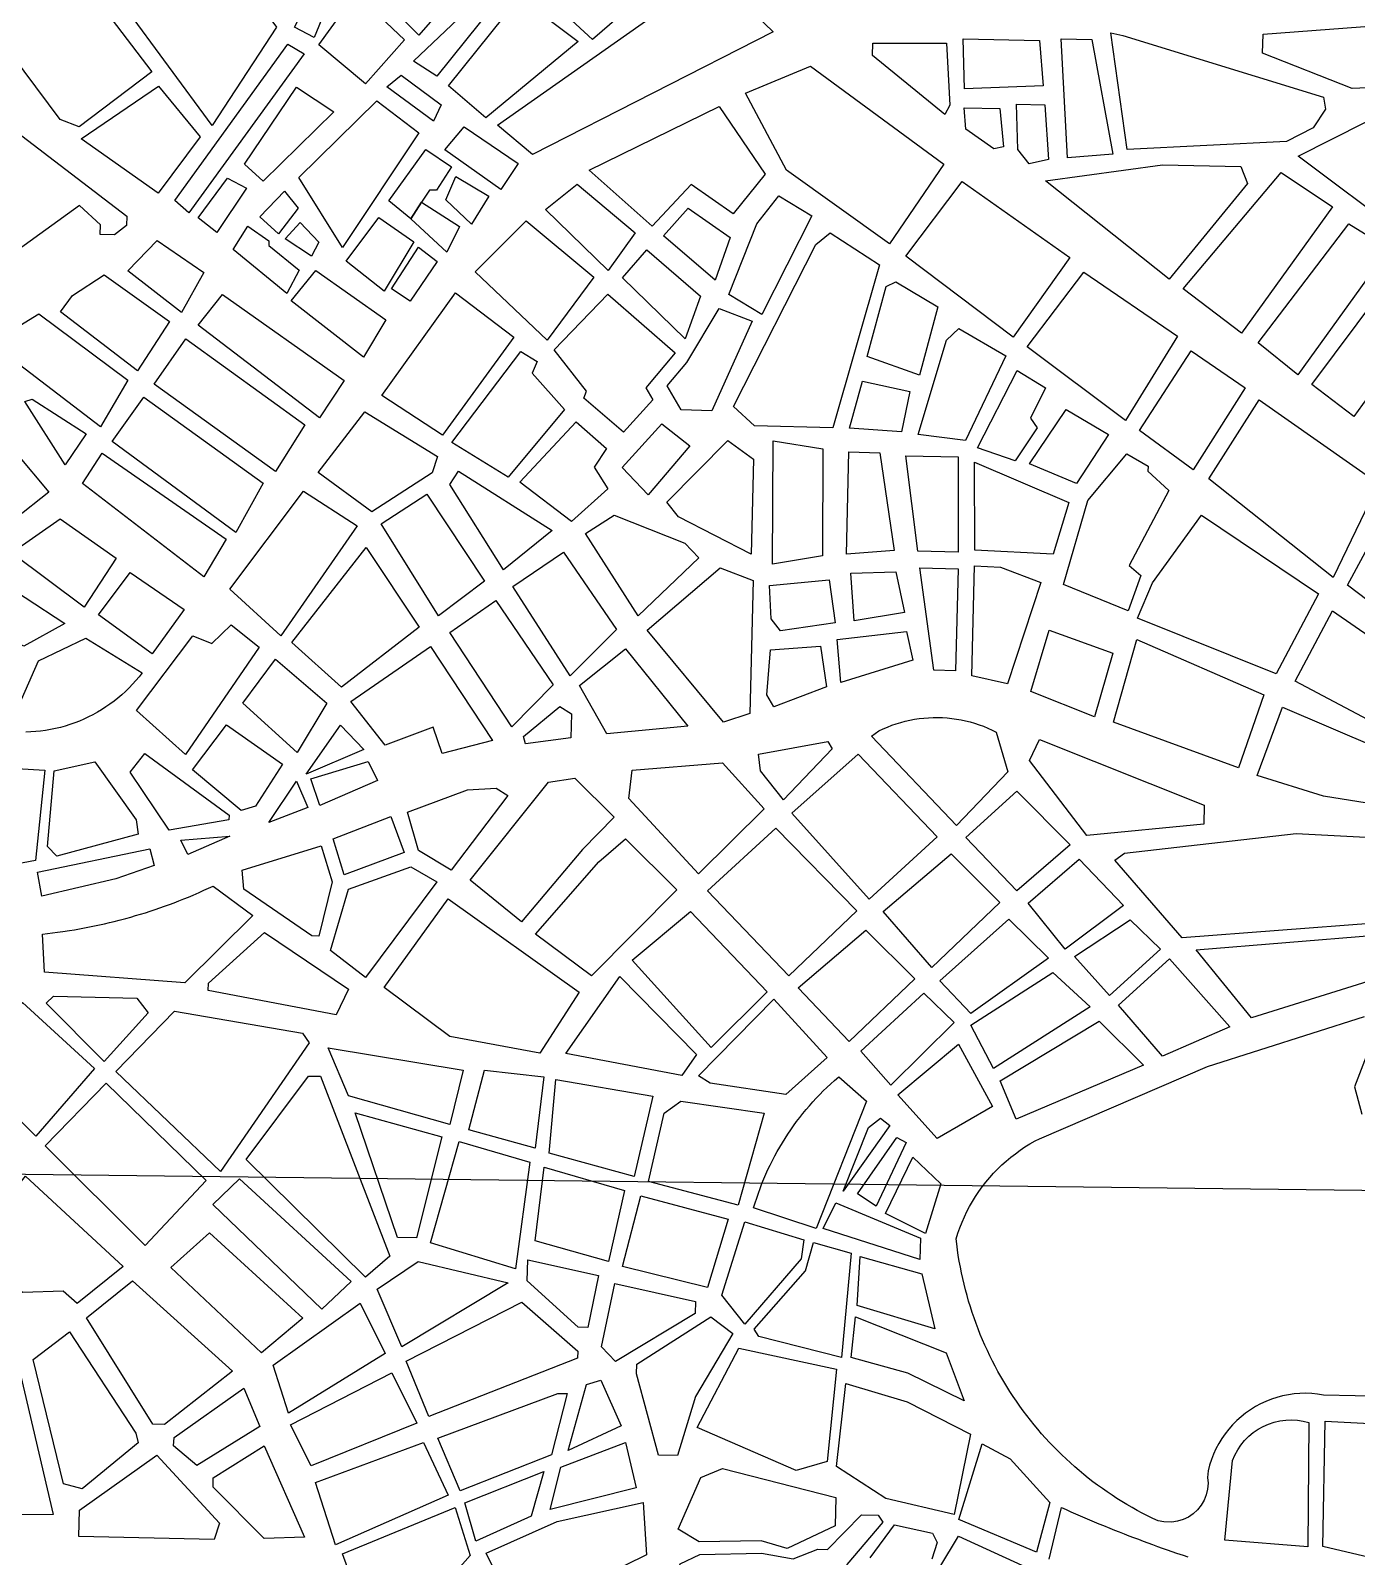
# Model space of a CAD drawing. Extents: x 407811 to 416949, y 4498993 to 4508589.
# Drawn here: x 410815 to 411523, y 4499830 to 4500646 of the extents above; entities that cross this region are included whole.
import ezdxf

# ---------------------------------------------------------------- set-up
doc = ezdxf.new("R2010")
doc.units = 0
doc.header["$LTSCALE"] = 40
doc.header["$MEASUREMENT"] = 0
doc.layers.add('Images', color=253, linetype='CONTINUOUS')
doc.layers.add('υπόλοιπο θεσσαλονίκης', color=7, linetype='CONTINUOUS')
picture_1 = doc.add_image_def('image1.tif', size_in_pixel=(10278, 10088))

msp = doc.modelspace()

# ---------------------------------------------------------------- linework, layer by layer
at = {"layer": 'υπόλοιπο θεσσαλονίκης'}
for points in [[(411072.54, 4500680.44), (411102.5, 4500711.49), (411143.36, 4500666.05), (411114.81, 4500641.32), (411072.54, 4500680.44)], [(410772.5, 4500676.18), (410815.2, 4500708.19), (410879.29, 4500624.07), (410840.46, 4500594.51), (410830.39, 4500598.57), (410772.5, 4500676.18)], [(411000.71, 4500706.3), (411039.09, 4500663.46), (411022.09, 4500643.53), (410988.58, 4500677.37), (411000.71, 4500706.3)], [(410955.53, 4500647.95), (410982.81, 4500701.65), (410990.43, 4500701.46), (410966.14, 4500642.33), (410955.53, 4500647.95)], [(410864.86, 4500658.73), (410912.7, 4500693.16), (410945.94, 4500647.89), (410911.65, 4500595.35), (410864.86, 4500658.73)], [(411063.43, 4500671.77), (411069.72, 4500669.07), (411031.74, 4500621.7), (411019.22, 4500629.63), (411063.43, 4500671.77)], [(411179.2, 4500676.63), (411211.5, 4500645.36), (411082.85, 4500579.82), (411064.16, 4500595.52), (411179.2, 4500676.63)], [(410677.48, 4500635.26), (410714.98, 4500662.31), (410866.01, 4500546.89), (410865.89, 4500541.81), (410859.42, 4500536.89), (410851.8, 4500537.07), (410851.92, 4500542.14), (410840.73, 4500552.57), (410792.88, 4500518.15), (410791.31, 4500505.48), (410793.82, 4500504.15), (410793.67, 4500497.8), (410785.9, 4500491.63), (410778.34, 4500494.35), (410726.65, 4500565.47), (410726.9, 4500575.63), (410737.3, 4500585.54), (410717.73, 4500617.78), (410698.38, 4500605.53), (410677.48, 4500635.26)], [(410968.59, 4500638.46), (410988.31, 4500665.94), (411014.41, 4500641.17), (410993.51, 4500617.53), (410968.59, 4500638.46)], [(411037.97, 4500616.47), (411075.95, 4500663.84), (411107.16, 4500640.23), (411057.9, 4500599.48), (411037.97, 4500616.47)], [(411391.95, 4500644.86), (411398.27, 4500643.44), (411505.51, 4500610.38), (411506.63, 4500604), (411500.04, 4500593.99), (411485.88, 4500586.71), (411400.63, 4500582.39), (411391.95, 4500644.86)], [(411473.27, 4500644.18), (411589.13, 4500652.85), (411595.94, 4500618.38), (411520.87, 4500615.09), (411473.03, 4500634.02), (411473.27, 4500644.18)], [(410891.63, 4500555.17), (410952.08, 4500638.86), (410960.85, 4500633.56), (410899.1, 4500548.64), (410891.63, 4500555.17)], [(411264.75, 4500639.34), (411304.13, 4500639.33), (411305.88, 4500606.25), (411303.22, 4500601.23), (411264.57, 4500632.65), (411264.75, 4500639.34)], [(411313.08, 4500641.66), (411353.73, 4500640.69), (411355.69, 4500616.5), (411313.72, 4500614.97), (411313.08, 4500641.66)], [(411365.38, 4500641.68), (411381.7, 4500641.29), (411392.95, 4500580.03), (411368.76, 4500578.07), (411365.38, 4500641.68)], [(411004.91, 4500615.99), (411012.69, 4500622.16), (411033.92, 4500606.4), (411029.89, 4500597.61), (411004.91, 4500615.99)], [(411196.74, 4500612.67), (411231.4, 4500627.09), (411302.59, 4500574.57), (411273.61, 4500532.07), (411218.63, 4500571.49), (411196.74, 4500612.67)], [(410841.58, 4500588.14), (410882.92, 4500616.36), (410905.14, 4500589.16), (410882.83, 4500559.2), (410841.58, 4500588.14)], [(410928.94, 4500574.61), (410956.62, 4500615.88), (410976.64, 4500602.69), (410938.89, 4500565.48), (410928.94, 4500574.61)], [(410958.01, 4500567.56), (410999.65, 4500608.49), (411022.12, 4500591.44), (410981.26, 4500530.16), (410958.01, 4500567.56)], [(411113.15, 4500571.48), (411182.59, 4500605.39), (411207.14, 4500569.23), (411190.12, 4500548.03), (411167.62, 4500563.82), (411146.75, 4500541.45), (411113.15, 4500571.48)], [(411313.47, 4500604.8), (411332.53, 4500604.35), (411334.58, 4500583.97), (411329.47, 4500582.82), (411314.47, 4500593.34), (411313.47, 4500604.8)], [(411341.48, 4500606.67), (411356.72, 4500606.31), (411358.56, 4500577.05), (411348.34, 4500574.75), (411342.17, 4500582.52), (411341.48, 4500606.67)], [(411492.05, 4500578.94), (411528.07, 4500597.13), (411595.81, 4500559.94), (411595.57, 4500549.77), (411548.24, 4500536.93), (411492.05, 4500578.94)], [(411035.88, 4500582.21), (411046.35, 4500594.68), (411075.11, 4500574.92), (411065.88, 4500561.17), (411035.88, 4500582.21)], [(411006, 4500554.98), (411025.72, 4500582.46), (411039.48, 4500573.24), (411031.56, 4500560.72), (411027.75, 4500560.81), (411023.48, 4500554.26), (411017.75, 4500545.46), (411006, 4500554.98)], [(411357.02, 4500565.65), (411419.5, 4500574.32), (411461.42, 4500573.32), (411465.02, 4500564.34), (411423.13, 4500513.24), (411357.02, 4500565.65)], [(410904.12, 4500545.98), (410919.87, 4500567.2), (410929.91, 4500561.88), (410914.1, 4500538.11), (410904.12, 4500545.98)], [(411036.52, 4500555.63), (411041.9, 4500568.09), (411059.44, 4500557.51), (411050.19, 4500542.49), (411036.52, 4500555.63)], [(411089.77, 4500550.44), (411106.62, 4500564), (411137.77, 4500537.85), (411123.31, 4500517.87), (411089.77, 4500550.44)], [(411282.35, 4500525.5), (411312.54, 4500565.44), (411370.03, 4500524.67), (411339.78, 4500482.2), (411282.35, 4500525.5)], [(411430.63, 4500507.98), (411482.95, 4500570.25), (411510.47, 4500551.82), (411461.84, 4500484.36), (411430.63, 4500507.98)], [(410937.17, 4500546.46), (410950.2, 4500560.12), (410957.61, 4500551.05), (410947.12, 4500537.33), (410937.17, 4500546.46)], [(411214.49, 4500557.62), (411232.03, 4500547.03), (411205.36, 4500494.31), (411187.82, 4500504.89), (411202.7, 4500542.66), (411214.49, 4500557.62)], [(411017.75, 4500545.46), (411023.48, 4500554.26), (411043.8, 4500541.37), (411037.12, 4500527.55), (411017.75, 4500545.46)], [(411152.77, 4500536.4), (411166.04, 4500551.16), (411188.54, 4500535.37), (411180.38, 4500512.7), (411152.77, 4500536.4)], [(410922.78, 4500529.01), (410930.7, 4500541.53), (410941.95, 4500533.64), (410941.89, 4500531.1), (410958.1, 4500518.01), (410951.45, 4500505.46), (410922.78, 4500529.01)], [(410950.64, 4500534.77), (410958.7, 4500543.41), (410968.62, 4500533), (410964.63, 4500525.47), (410950.64, 4500534.77)], [(410983.15, 4500522.83), (411000.71, 4500546.21), (411019.46, 4500533.06), (411003.58, 4500506.76), (410983.15, 4500522.83)], [(411052.12, 4500517.03), (411079.46, 4500544.33), (411115.6, 4500514.24), (411090.65, 4500480.53), (411052.12, 4500517.03)], [(411470.61, 4500479.07), (411519.15, 4500542.72), (411540.44, 4500529.5), (411491.81, 4500462.04), (411470.61, 4500479.07)], [(410866.59, 4500517.66), (410882.22, 4500533.8), (410907.23, 4500516.68), (410895.28, 4500495.37), (410866.59, 4500517.66)], [(411190.21, 4500445.12), (411234.21, 4500531.74), (411241.98, 4500537.91), (411268.26, 4500520.76), (411243.31, 4500433.68), (411201.4, 4500434.69), (411190.21, 4500445.12)], [(411007.42, 4500507.93), (411021.92, 4500530.18), (411031.92, 4500522.59), (411017.43, 4500501.35), (411007.42, 4500507.93)], [(411130.84, 4500513.88), (411143.91, 4500528.81), (411172.54, 4500503.99), (411164.38, 4500481.31), (411130.84, 4500513.88)], [(410830.48, 4500495.65), (410837.04, 4500504.39), (410853.82, 4500515.42), (410888.81, 4500490.44), (410871.67, 4500464.17), (410830.48, 4500495.65)], [(410953.89, 4500501.59), (410966.99, 4500517.8), (411004.49, 4500491.49), (410992.57, 4500471.45), (410953.89, 4500501.59)], [(411347.28, 4500476.94), (411377.47, 4500516.88), (411427.49, 4500482.65), (411399.72, 4500437.57), (411347.28, 4500476.94)], [(411499.31, 4500456.79), (411547.88, 4500521.69), (411570.41, 4500507.18), (411521.78, 4500439.74), (411499.31, 4500456.79)], [(411261.75, 4500471.73), (411271.8, 4500509.24), (411276.94, 4500511.65), (411299.5, 4500498.41), (411289.73, 4500461.8), (411261.75, 4500471.73)], [(410904.13, 4500488.61), (410917.12, 4500505.02), (410982.11, 4500458.99), (410968.92, 4500438.97), (410904.13, 4500488.61)], [(411002.25, 4500450.89), (411041.69, 4500505.84), (411072.9, 4500482.23), (411034.79, 4500429.78), (411002.25, 4500450.89)], [(411094.34, 4500475.37), (411123.01, 4500505.17), (411159.12, 4500473.82), (411143.42, 4500455.14), (411147.08, 4500448.69), (411131.42, 4500431.28), (411110.25, 4500449.58), (411111.61, 4500453.35), (411094.34, 4500475.37)], [(410796.97, 4500476.12), (410797.09, 4500481.2), (410819.01, 4500494.65), (410866.46, 4500459.21), (410851.89, 4500434.15), (410796.97, 4500476.12)], [(411154.88, 4500456.13), (411165.35, 4500468.58), (411182.56, 4500497.39), (411200.19, 4500490.62), (411178.71, 4500442.85), (411162.2, 4500443.25), (411154.88, 4500456.13)], [(411288.98, 4500430.06), (411304.16, 4500480.51), (411310.66, 4500486.71), (411335.73, 4500472.13), (411314.32, 4500426.91), (411288.98, 4500430.06)], [(410880.66, 4500457), (410897.49, 4500481.34), (410961.21, 4500435.35), (410945.37, 4500410.31), (410880.66, 4500457)], [(411039.78, 4500425.85), (411076.53, 4500474.52), (411085.3, 4500469.23), (411082.6, 4500462.94), (411099.93, 4500443.47), (411069.84, 4500407.34), (411039.78, 4500425.85)], [(411407.22, 4500432.31), (411434.93, 4500474.84), (411463.69, 4500455.1), (411435.95, 4500411.29), (411407.22, 4500432.31)], [(411252.2, 4500433.47), (411259.16, 4500458.72), (411284.44, 4500453.03), (411280.12, 4500431.53), (411252.2, 4500433.47)], [(411320.58, 4500422.95), (411341.9, 4500464.37), (411356.93, 4500455.11), (411348.92, 4500438.78), (411352.61, 4500433.62), (411340.75, 4500416.11), (411320.58, 4500422.95)], [(410832.98, 4500413.97), (410811.54, 4500447.82), (410815.39, 4500449), (410844.18, 4500430.52), (410832.98, 4500413.97)], [(410858.18, 4500426.36), (410875.14, 4500450.11), (410938.86, 4500404.12), (410924.26, 4500377.79), (410858.18, 4500426.36)], [(410968.23, 4500409.77), (410993.15, 4500442.21), (411031.98, 4500418.41), (411029.23, 4500409.58), (410996.96, 4500388.75), (410968.23, 4500409.77)], [(411348.39, 4500414.36), (411368.09, 4500443.4), (411390.65, 4500430.16), (411373.5, 4500403.89), (411348.39, 4500414.36)], [(411444.23, 4500406.35), (411471.16, 4500448.57), (411534.91, 4500403.84), (411510.83, 4500353.6), (411444.23, 4500406.35)], [(411076.13, 4500404.65), (411106.13, 4500436.97), (411122.31, 4500422.6), (411115.72, 4500412.6), (411123.07, 4500400.99), (411103.59, 4500383.66), (411076.13, 4500404.65)], [(411130.76, 4500412.42), (411151.86, 4500435.87), (411166.83, 4500424.08), (411144.6, 4500397.93), (411130.76, 4500412.42)], [(411187.14, 4500426.92), (411200.97, 4500416.91), (411199.76, 4500366.12), (411160.84, 4500386.11), (411154.67, 4500393.88), (411187.14, 4500426.92)], [(411211.07, 4500360.76), (411211.38, 4500426.82), (411237.96, 4500422.38), (411237.87, 4500365.2), (411211.07, 4500360.76)], [(410772.17, 4500395.4), (410807.07, 4500419.98), (410824.37, 4500399.23), (410788.11, 4500370.87), (410772.17, 4500395.4)], [(410842.27, 4500403.89), (410852.83, 4500420.15), (410919.09, 4500374.1), (410907.17, 4500354.06), (410842.27, 4500403.89)], [(411250.6, 4500366.17), (411251.9, 4500420.78), (411268.41, 4500420.38), (411276.06, 4500368.1), (411250.6, 4500366.17)], [(411282.35, 4500418.78), (411310.3, 4500418.11), (411310.36, 4500367.28), (411288.77, 4500367.8), (411282.35, 4500418.78)], [(411366.65, 4500349.88), (411379.64, 4500394.85), (411400.57, 4500419.76), (411411.85, 4500413.14), (411411.79, 4500410.6), (411422.98, 4500400.17), (411401.69, 4500360.02), (411407.92, 4500354.79), (411401.11, 4500335.89), (411366.65, 4500349.88)], [(411038.56, 4500403.44), (411043.23, 4500410.51), (411093.31, 4500378.82), (411067.39, 4500357.85), (411038.56, 4500403.44)], [(411319.28, 4500368.35), (411319.13, 4500415.36), (411369.45, 4500393.82), (411361.17, 4500366.07), (411319.28, 4500368.35)], [(410920.99, 4500347.38), (410960.37, 4500399.79), (410989.16, 4500381.32), (410948.36, 4500322.58), (410920.99, 4500347.38)], [(411001.89, 4500382.29), (411026.41, 4500398.21), (411057.08, 4500351.74), (411032.49, 4500333.27), (411001.89, 4500382.29)], [(411518.36, 4500349.61), (411543.62, 4500396.01), (411592.34, 4500360.54), (411563.3, 4500315.5), (411518.36, 4500349.61)], [(410804.4, 4500366.86), (410830.38, 4500385.11), (410860.38, 4500364.06), (410843.24, 4500337.79), (410804.4, 4500366.86)], [(411111.06, 4500377.13), (411126.55, 4500386.93), (411164.32, 4500372.05), (411171.76, 4500364.24), (411139.25, 4500333.26), (411111.06, 4500377.13)], [(411406.1, 4500331.96), (411414.18, 4500350.82), (411440.46, 4500387.05), (411503, 4500344.89), (411480.38, 4500302.24), (411406.1, 4500331.96)], [(410954.21, 4500318.94), (410993.96, 4500369.76), (411022.18, 4500327.16), (410980.75, 4500295.12), (410954.21, 4500318.94)], [(411072.26, 4500348.84), (411099.39, 4500367.24), (411127.63, 4500325.91), (411102.9, 4500301.1), (411072.26, 4500348.84)], [(411319.08, 4500359.86), (411333.04, 4500359.12), (411354.45, 4500350.99), (411336.64, 4500296.78), (411317.68, 4500301.04), (411319.08, 4500359.86)], [(410790.31, 4500356.85), (410832.87, 4500329.15), (410810.97, 4500316.97), (410770.78, 4500336.99), (410770.93, 4500343.33), (410790.31, 4500356.85)], [(410850.77, 4500333.8), (410867.82, 4500356.27), (410896.58, 4500336.52), (410879.5, 4500312.79), (410850.77, 4500333.8)], [(411144.15, 4500325.52), (411183.07, 4500358.89), (411200.7, 4500352.11), (411199.01, 4500281.01), (411184.91, 4500276.27), (411144.15, 4500325.52)], [(411209.53, 4500349.37), (411241.38, 4500352.42), (411244.64, 4500329.47), (411215.31, 4500325.09), (411210.38, 4500331.55), (411209.53, 4500349.37)], [(411252.9, 4500355.95), (411277.06, 4500356.64), (411281.63, 4500334.94), (411254.83, 4500330.49), (411252.9, 4500355.95)], [(411289.82, 4500358.88), (411310.26, 4500358.38), (411308.85, 4500303.79), (411297.41, 4500304.07), (411289.82, 4500358.88)], [(411038.63, 4500324.23), (411063.19, 4500341.43), (411093.88, 4500296.22), (411071.75, 4500273.89), (411038.63, 4500324.23)], [(411490.45, 4500298.18), (411510.41, 4500335.82), (411554.17, 4500305.56), (411538.14, 4500272.9), (411490.45, 4500298.18)], [(410871.15, 4500282.5), (410901.33, 4500322.43), (410911.4, 4500318.37), (410921.81, 4500328.29), (410936.78, 4500316.5), (410897.28, 4500259), (410871.15, 4500282.5)], [(411245.7, 4500320.55), (411282.66, 4500324.75), (411286.1, 4500309.42), (411247.7, 4500297.63), (411245.7, 4500320.55)], [(411349.25, 4500292.66), (411358.93, 4500325.47), (411392.95, 4500313.22), (411383.24, 4500279.14), (411349.25, 4500292.66)], [(411393.34, 4500276.36), (411405.83, 4500320.54), (411473.76, 4500290.96), (411460.12, 4500251.89), (411393.34, 4500276.36)], [(410985.65, 4500287.38), (411028.29, 4500316.85), (411061.4, 4500266.51), (411034.55, 4500259.53), (411029.8, 4500273.62), (411004.16, 4500264.07), (410985.65, 4500287.38)], [(411107.86, 4500295.89), (411132.47, 4500315.63), (411165.8, 4500274.18), (411122.49, 4500270.13), (411107.86, 4500295.89)], [(411209.98, 4500315.05), (411236.72, 4500316.95), (411240.02, 4500295.27), (411211.8, 4500284.52), (411208.14, 4500290.95), (411209.98, 4500315.05)], [(410927.96, 4500286.57), (410945.52, 4500309.94), (410972.92, 4500286.42), (410957.04, 4500260.11), (410927.96, 4500286.57)], [(411077.98, 4500268.66), (411097.42, 4500284.7), (411103.68, 4500280.75), (411103.38, 4500268.05), (411079.16, 4500264.81), (411077.98, 4500268.66)], [(411309.42, 4500221.19), (411263.97, 4500268.86), (411267.95, 4500271.68), (411270.21, 4500272.75), (411272.51, 4500273.75), (411274.85, 4500274.65), (411277.22, 4500275.47), (411279.61, 4500276.2), (411282.03, 4500276.84), (411284.47, 4500277.4), (411286.93, 4500277.87), (411289.41, 4500278.25), (411291.9, 4500278.54), (411294.39, 4500278.74), (411296.9, 4500278.85), (411299.4, 4500278.87), (411301.91, 4500278.79), (411304.4, 4500278.63), (411306.9, 4500278.38), (411309.38, 4500278.03), (411311.85, 4500277.6), (411314.29, 4500277.08), (411316.72, 4500276.47), (411319.13, 4500275.78), (411321.51, 4500274.99), (411323.86, 4500274.12), (411326.17, 4500273.17), (411328.45, 4500272.13), (411330.69, 4500271.01), (411336.79, 4500249.77), (411309.42, 4500221.19)], [(411470.19, 4500247.85), (411483.77, 4500284.37), (411534.09, 4500262.83), (411533.36, 4500232.36), (411505.51, 4500236.83), (411470.19, 4500247.85)], [(410901.09, 4500250.79), (410919.27, 4500274.99), (410949.27, 4500253.94), (410934.75, 4500231.42), (410927.07, 4500229.06), (410901.09, 4500250.79)], [(410980.26, 4500274.8), (410992.66, 4500261.8), (410961.85, 4500248.57), (410980.26, 4500274.8)], [(411203.57, 4500259.3), (411240.59, 4500266.03), (411243.04, 4500262.17), (411216.97, 4500234.84), (411204.63, 4500250.38), (411203.57, 4500259.3)], [(411353.73, 4500267.14), (411441.85, 4500232), (411441.61, 4500221.85), (411379.19, 4500215.71), (411348.37, 4500255.84), (411353.73, 4500267.14)], [(410827.16, 4500250.39), (410848.89, 4500255.07), (410871.03, 4500224.05), (410872.12, 4500216.4), (410828.63, 4500204.73), (410823.67, 4500209.94), (410827.16, 4500250.39)], [(410867.82, 4500249.54), (410875.69, 4500259.52), (410920.66, 4500226.68), (410920.6, 4500224.14), (410888.69, 4500218.54), (410867.82, 4500249.54)], [(410964.33, 4500245.96), (410995.05, 4500255.39), (410999.89, 4500245.11), (410969.08, 4500231.88), (410964.33, 4500245.96)], [(411136.01, 4500250.75), (411184.4, 4500254.68), (411206.69, 4500230), (411171.55, 4500195.27), (411134.38, 4500235.54), (411136.01, 4500250.75)], [(411221.34, 4500227.7), (411256.95, 4500259.29), (411299.11, 4500215.09), (411262.73, 4500181.65), (411221.34, 4500227.7)], [(410789.1, 4500252.69), (410822.1, 4500250.63), (410817.14, 4500202.47), (410787.77, 4500196.82), (410782.78, 4500200.75), (410789.1, 4500252.69)], [(411049.46, 4500191.84), (411091.37, 4500244.19), (411105.41, 4500246.4), (411126.52, 4500225.56), (411109.58, 4500208.19), (411076.89, 4500169.58), (411049.46, 4500191.84)], [(410956.68, 4500244.88), (410962.69, 4500230.75), (410941.97, 4500222.63), (410956.68, 4500244.88)], [(411016.01, 4500228.2), (411048.07, 4500240.14), (411063.34, 4500241.05), (411069.6, 4500237.09), (411039.42, 4500197.16), (411021.88, 4500207.74), (411016.01, 4500228.2)], [(411314.35, 4500214.73), (411341.63, 4500239.48), (411370.18, 4500210.85), (411341.63, 4500186.12), (411314.35, 4500214.73)], [(410976.27, 4500213.91), (411007.06, 4500225.88), (411014.23, 4500206.65), (410982.17, 4500194.71), (410976.27, 4500213.91)], [(410921.08, 4500215.47), (410898.55, 4500205.61), (410894.92, 4500213.31), (410921.08, 4500215.47)], [(411084.36, 4500163.05), (411118.32, 4500201.63), (411132.59, 4500213.99), (411159.9, 4500186.65), (411114.33, 4500140.73), (411084.36, 4500163.05)], [(411176.41, 4500186.26), (411212.8, 4500219.69), (411256.22, 4500175.46), (411219.81, 4500140.76), (411176.41, 4500186.26)], [(411533.12, 4500168.83), (411430, 4500161.14), (411394.13, 4500202.65), (411399.3, 4500206.34), (411491.06, 4500216.85), (411531.67, 4500214.61), (411533.12, 4500168.83)], [(410818.26, 4500196.09), (410878.29, 4500208.63), (410880.62, 4500199.68), (410860.11, 4500192.55), (410820.5, 4500183.33), (410818.26, 4500196.09)], [(410927.58, 4500197.29), (410969.83, 4500210.25), (410975.73, 4500191.06), (410968.68, 4500162.01), (410964.87, 4500162.09), (410928.61, 4500187.1), (410927.58, 4500197.29)], [(411270.2, 4500175.13), (411306.52, 4500206.02), (411332.59, 4500179.98), (411296.17, 4500145.28), (411270.2, 4500175.13)], [(410974.85, 4500154.23), (410984.53, 4500187.03), (411017.86, 4500198.94), (411031.65, 4500190.99), (410993.57, 4500139.81), (410974.85, 4500154.23)], [(411347.83, 4500179.62), (411375.08, 4500203.11), (411398.64, 4500178.4), (411367.58, 4500155.01), (411347.83, 4500179.62)], [(410820.91, 4500163.1), (410823.62, 4500163.4), (410826.32, 4500163.72), (410829.02, 4500164.07), (410831.72, 4500164.44), (410835.3, 4500164.97), (410837.99, 4500165.41), (410840.67, 4500165.87), (410843.35, 4500166.36), (410846.02, 4500166.87), (410848.69, 4500167.41), (410851.35, 4500167.96), (410854.01, 4500168.56), (410856.66, 4500169.17), (410859.3, 4500169.82), (410861.94, 4500170.49), (410865.45, 4500171.42), (410868.07, 4500172.15), (410870.69, 4500172.91), (410873.29, 4500173.68), (410875.89, 4500174.48), (410878.48, 4500175.31), (410881.07, 4500176.17), (410883.64, 4500177.05), (410886.21, 4500177.96), (410888.76, 4500178.89), (410891.31, 4500179.85), (410893.85, 4500180.83), (410896.38, 4500181.83), (410898.9, 4500182.86), (410901.41, 4500183.92), (410904.73, 4500185.36), (410907.22, 4500186.47), (410909.69, 4500187.61), (410912.13, 4500188.76), (410933.36, 4500173.01), (410896.92, 4500137.04), (410822.07, 4500142.64), (410820.91, 4500163.1)], [(411003.61, 4500134.48), (411037.78, 4500181.95), (411107.77, 4500132), (411086.66, 4500099.46), (411038.57, 4500108.24), (411003.61, 4500134.48)], [(411136.13, 4500149.11), (411167.25, 4500175.05), (411208.17, 4500132.14), (411178.23, 4500102.35), (411136.13, 4500149.11)], [(410939.5, 4500163.97), (410984.53, 4500133.68), (410977.84, 4500119.86), (410909.53, 4500132.92), (410909.62, 4500136.74), (410939.5, 4500163.97)], [(411224.74, 4500134.28), (411261.06, 4500165.18), (411287.13, 4500139.14), (411252.02, 4500105.68), (411224.74, 4500134.28)], [(411300.58, 4500138.1), (411337.45, 4500170.98), (411358.56, 4500150.14), (411317.19, 4500120.63), (411300.58, 4500138.1)], [(411372.57, 4500151.08), (411402.26, 4500170.69), (411418.41, 4500155.06), (411391.13, 4500130.3), (411372.57, 4500151.08)], [(411533.47, 4500162.47), (411534.97, 4500139.57), (411467.1, 4500118.32), (411437.47, 4500154.6), (411533.47, 4500162.47)], [(411396.09, 4500125.11), (411423.37, 4500149.86), (411455.55, 4500113.52), (411419.59, 4500097.86), (411396.09, 4500125.11)], [(411100.63, 4500099.13), (411129.57, 4500140.37), (411170.52, 4500098.74), (411162.62, 4500087.48), (411100.63, 4500099.13)], [(411317.04, 4500114.29), (411360.92, 4500142.46), (411380.82, 4500124.2), (411329.2, 4500091.13), (411317.04, 4500114.29)], [(411258.25, 4500100.44), (411292.03, 4500131.4), (411308.18, 4500115.77), (411274.34, 4500082.28), (411258.25, 4500100.44)], [(410774.89, 4500097.37), (410810.24, 4500126.41), (410848.8, 4500091.17), (410817.44, 4500055.08), (410774.89, 4500097.37)], [(410822.94, 4500126.1), (410826.85, 4500129.82), (410871.3, 4500128.76), (410877.47, 4500120.99), (410853.97, 4500094.86), (410822.94, 4500126.1)], [(411211.89, 4500128.23), (411240.38, 4500097.06), (411218.3, 4500077.26), (411177.78, 4500083.31), (411171.52, 4500087.28), (411211.89, 4500128.23)], [(410860.2, 4500089.63), (410891.47, 4500121.92), (410959.82, 4500110.12), (410963.51, 4500104.95), (410916.12, 4500036.2), (410860.2, 4500089.63)], [(411332.86, 4500084.69), (411385.72, 4500116.46), (411409.31, 4500093.02), (411341.26, 4500064.15), (411332.86, 4500084.69)], [(410973.61, 4500102.17), (411045.77, 4500090.27), (411038.72, 4500061.22), (410984.44, 4500076.5), (410973.61, 4500102.17)], [(411278.03, 4500077.11), (411310.45, 4500104.28), (411328.71, 4500070.81), (411299.08, 4500053.73), (411278.03, 4500077.11)], [(411057.23, 4500090.37), (411088.89, 4500086.71), (411084.18, 4500048.7), (411048.82, 4500058.45), (411057.23, 4500090.37)], [(410822.4, 4500049.88), (410854.97, 4500083.4), (410908.38, 4500031.3), (410875.78, 4499996.52), (410822.4, 4500049.88)], [(410929.76, 4500042.57), (410963.09, 4500087.17), (410969.44, 4500087.02), (411006.55, 4499990.85), (410993.57, 4499979.71), (410929.76, 4500042.57)], [(411095.21, 4500085.28), (411147.11, 4500076.43), (411137.19, 4500033.46), (411091.74, 4500045.98), (411095.21, 4500085.28)], [(411201.02, 4500016.78), (411201.81, 4500019.38), (411202.65, 4500021.97), (411203.53, 4500024.54), (411204.47, 4500027.1), (411205.45, 4500029.64), (411206.48, 4500032.16), (411207.56, 4500034.65), (411208.68, 4500037.14), (411209.85, 4500039.6), (411211.06, 4500042.03), (411212.32, 4500044.44), (411213.63, 4500046.83), (411214.98, 4500049.19), (411216.37, 4500051.53), (411217.81, 4500053.84), (411219.29, 4500056.12), (411220.82, 4500058.37), (411222.38, 4500060.6), (411223.99, 4500062.79), (411225.63, 4500064.96), (411227.32, 4500067.09), (411229.05, 4500069.2), (411230.81, 4500071.27), (411232.62, 4500073.31), (411234.46, 4500075.31), (411236.34, 4500077.28), (411238.26, 4500079.21), (411240.21, 4500081.11), (411242.2, 4500082.97), (411244.22, 4500084.78), (411246.49, 4500086.75), (411261.42, 4500073.69), (411234.39, 4500005.72), (411201.02, 4500016.78)], [(411162.14, 4500073.76), (411206.63, 4500067.38), (411192.75, 4500018.15), (411144.75, 4500030.73), (411153.25, 4500067.39), (411162.14, 4500073.76)], [(411034.33, 4500054.75), (411020.76, 4500000.67), (411010.6, 4500000.91), (410988.04, 4500067.52), (411034.33, 4500054.75)], [(411268.83, 4500064.62), (411273.82, 4500060.69), (411248.84, 4500025.71), (411262.36, 4500059.69), (411268.83, 4500064.62)], [(411043.59, 4500052.22), (411081.45, 4500041.15), (411073.74, 4499984.16), (411028.32, 4499997.95), (411043.59, 4500052.22)], [(411256.44, 4500024.25), (411277.48, 4500054.25), (411282.5, 4500051.59), (411266.45, 4500017.66), (411256.44, 4500024.25)], [(411271.44, 4500013.74), (411286.13, 4500043.88), (411301.04, 4500029.55), (411292.79, 4500003.06), (411271.44, 4500013.74)], [(410783.02, 4499997.46), (410811.85, 4500033.62), (410864.07, 4499985.36), (410839.46, 4499965.62), (410831.99, 4499972.15), (410810.36, 4499971.39), (410783.02, 4499997.46)], [(411089.01, 4500038.43), (411131.93, 4500025.97), (411123.4, 4499988.05), (411084.27, 4499999.15), (411089.01, 4500038.43)], [(410911.89, 4500018.52), (410926.19, 4500032.15), (410985.89, 4499977.36), (410970.28, 4499962.49), (410911.89, 4500018.52)], [(411140.76, 4500023.21), (411187.48, 4500010.66), (411176.44, 4499974.07), (411130.96, 4499985.33), (411140.76, 4500023.21)], [(411244.88, 4500019.45), (411290.19, 4500000.58), (411289.91, 4499989.15), (411238.2, 4500005.63), (411244.88, 4500019.45)], [(411196.34, 4500009.17), (411227.89, 4499999.53), (411226.38, 4499989.4), (411196.31, 4499954.54), (411183.98, 4499970.09), (411196.34, 4500009.17)], [(410889.48, 4499984.75), (410910.25, 4500003.31), (410960, 4499957.65), (410937.96, 4499939.12), (410889.48, 4499984.75)], [(411232.94, 4499998.13), (411253.14, 4499992.57), (411248, 4499936.79), (411203.78, 4499948.01), (411201.33, 4499951.89), (411228.76, 4499982.99), (411232.94, 4499998.13)], [(410999.77, 4499973.22), (411021.73, 4499987.94), (411069.75, 4499976.63), (411013.02, 4499942.41), (410999.77, 4499973.22)], [(411080.28, 4499988.83), (411118.14, 4499980.55), (411112.39, 4499952.74), (411107.31, 4499952.86), (411079.94, 4499977.66), (411080.28, 4499988.83)], [(411257.89, 4499990.64), (411291, 4499981.5), (411297.93, 4499952.11), (411256.28, 4499964.55), (411257.89, 4499990.64)], [(410750.35, 4499852.38), (410777.46, 4499977.27), (410783.87, 4499979.65), (410801.32, 4499965.26), (410799.54, 4499943.7), (410808.16, 4499932.06), (410826.6, 4499852.85), (410750.35, 4499852.38)], [(410844.36, 4499957.87), (410868.97, 4499977.62), (410922.47, 4499929.32), (410886.21, 4499900.97), (410879.86, 4499901.12), (410844.36, 4499957.87)], [(411126.74, 4499976.19), (411169.91, 4499966.61), (411169.76, 4499960.26), (411127.21, 4499934.59), (411119.77, 4499942.4), (411126.74, 4499976.19)], [(410944.15, 4499932.61), (410990.7, 4499965.81), (411004.03, 4499938.81), (410952.44, 4499907.01), (410944.15, 4499932.61)], [(411015.37, 4499934.73), (411077.13, 4499966.28), (411107.01, 4499940.16), (411106.92, 4499936.35), (411027.38, 4499905.22), (411015.37, 4499934.73)], [(411178.17, 4499958.46), (411189.84, 4499949.61), (411169.97, 4499915.78), (411160.33, 4499884.25), (411150.16, 4499884.49), (411138.49, 4499927.97), (411138.61, 4499933.06), (411178.17, 4499958.46)], [(411255.5, 4499958.43), (411303.98, 4499939.26), (411313.53, 4499913.62), (411283.38, 4499928.33), (411253.08, 4499936.67), (411255.5, 4499958.43)], [(410835.28, 4499950.47), (410870.85, 4499896.26), (410872, 4499891.14), (410842.18, 4499866.45), (410832.08, 4499869.23), (410815.87, 4499935.68), (410835.28, 4499950.47)], [(411193.08, 4499941.78), (411245.31, 4499930.5), (411240.32, 4499881.07), (411223.68, 4499876.39), (411170.85, 4499899.25), (411193.08, 4499941.78)], [(410953.56, 4499900.63), (411007.6, 4499928.56), (411020.94, 4499901.56), (410964.48, 4499878.77), (410953.56, 4499900.63)], [(410891.25, 4499893.94), (410928.61, 4499920.28), (410937.02, 4499899.76), (410903.48, 4499878.96), (410891.02, 4499889.42), (410891.25, 4499893.94)], [(411119.35, 4499924.62), (411130.2, 4499900.22), (411101.93, 4499886.92), (411111.67, 4499922.26), (411119.35, 4499924.62)], [(411245.34, 4499878.4), (411250.21, 4499922.76), (411283.02, 4499913.08), (411316.92, 4499895.76), (411308.27, 4499852.76), (411271.62, 4499861.26), (411245.34, 4499878.4)], [(411032.19, 4499893.67), (411096.3, 4499917.55), (411101.38, 4499917.43), (411092.98, 4499884.6), (411044.23, 4499865.43), (411032.19, 4499893.67)], [(411452.83, 4499839.14), (411457, 4499881.69), (411458.23, 4499884.58), (411459.73, 4499887.33), (411461.47, 4499889.93), (411463.46, 4499892.36), (411465.66, 4499894.58), (411468.07, 4499896.59), (411470.65, 4499898.36), (411473.39, 4499899.89), (411476.26, 4499901.14), (411479.23, 4499902.12), (411482.29, 4499902.81), (411485.4, 4499903.22), (411488.53, 4499903.33), (411491.65, 4499903.14), (411494.75, 4499902.66), (411497.79, 4499901.9), (411497.22, 4499835.54), (411452.83, 4499839.14)], [(411505.2, 4499835.59), (411506.45, 4499902.66), (411550.87, 4499900.33), (411549.09, 4499825.4), (411505.2, 4499835.59)], [(410939.32, 4499889.53), (410961.03, 4499840.74), (410939.41, 4499839.98), (410912.1, 4499867.32), (410912.22, 4499872.39), (410939.32, 4499889.53)], [(410966.81, 4499869.82), (411024.51, 4499891.31), (411037.81, 4499863.04), (410977.45, 4499836.53), (410966.81, 4499869.82)], [(411097.91, 4499878.12), (411132.53, 4499891.27), (411138.31, 4499867), (411092.28, 4499855.39), (411097.91, 4499878.12)], [(411310.75, 4499850.16), (411323.15, 4499890.53), (411338.21, 4499882.54), (411359.26, 4499859.17), (411352.27, 4499832.66), (411310.75, 4499850.16)], [(410882.01, 4499884.56), (410915.45, 4499848.18), (410912.7, 4499839.35), (410840.3, 4499841.08), (410840.64, 4499855.05), (410882.01, 4499884.56)], [(411046.61, 4499859.02), (411088.95, 4499875.79), (411082.03, 4499851.82), (411052.48, 4499838.55), (411046.61, 4499859.02)], [(411160.66, 4499844.86), (411172.75, 4499872.52), (411184.31, 4499877.32), (411244.94, 4499861.9), (411244.58, 4499846.66), (411218.87, 4499834.58), (411204.99, 4499838.72), (411171.94, 4499838.24), (411160.66, 4499844.86)], [(411049.45, 4499830.95), (411021.42, 4499798.93), (410994.66, 4499795.2), (410981.23, 4499831.75), (411041.47, 4499856.6), (411049.45, 4499830.95)], [(411143.81, 4499831.29), (411074.92, 4499797.45), (411058.14, 4499832.03), (411095.94, 4499848.95), (411141.94, 4499859.28), (411143.81, 4499831.29)], [(411222.06, 4499829.05), (411235.39, 4499834.18), (411240.47, 4499834.05), (411258.7, 4499852.68), (411267.59, 4499852.47), (411270.04, 4499848.6), (411250.83, 4499826.11), (411250.78, 4499813.36), (411250.73, 4499803.18), (411246.89, 4499798.09), (411239.22, 4499791.75), (411225.25, 4499802), (411206.2, 4499816.08), (411190.86, 4499803.39), (411183.22, 4499803.42), (411179.37, 4499797.07), (411152.66, 4499806.08), (411161.66, 4499826.44), (411172.18, 4499831.46), (411205.25, 4499832.08), (411222.06, 4499829.05)], [(411344.37, 4499825.76), (411346.11, 4499767.14), (411342.27, 4499762.06), (411299.1, 4499795.35), (411288.95, 4499803.04), (411287.71, 4499811.96), (411291.55, 4499815.76), (411300.5, 4499824.66), (411310.54, 4499841.27), (411344.37, 4499825.76)]]:
    msp.add_lwpolyline(points, close=True, dxfattribs=at)
for points in [[(410802.57, 4500272.16), (410818.74, 4500309.05), (410818.74, 4500309.05), (410844.11, 4500321.26), (410874.18, 4500302.75), (410872.53, 4500300.64), (410870.81, 4500298.59), (410869.02, 4500296.59), (410867.17, 4500294.65), (410865.26, 4500292.78), (410863.28, 4500290.98), (410861.24, 4500289.24), (410859.15, 4500287.57), (410857, 4500285.97), (410854.8, 4500284.45), (410852.54, 4500283), (410850.24, 4500281.62), (410847.9, 4500280.33), (410845.51, 4500279.11), (410843.09, 4500277.98), (410840.63, 4500276.92), (410838.13, 4500275.95), (410835.6, 4500275.07), (410833.05, 4500274.27), (410830.46, 4500273.55), (410827.86, 4500272.93), (410825.24, 4500272.38), (410822.6, 4500271.93), (410819.94, 4500271.57), (410817.28, 4500271.3), (410814.61, 4500271.11), (410811.93, 4500271.03)], [(411556.32, 4499915.45), (411505.51, 4499916.66), (411502.41, 4499917.14), (411499.3, 4499917.45), (411496.16, 4499917.56), (411493.03, 4499917.49), (411489.91, 4499917.24), (411486.81, 4499916.8), (411483.73, 4499916.18), (411480.7, 4499915.39), (411477.73, 4499914.4), (411474.81, 4499913.26), (411471.97, 4499911.93), (411469.21, 4499910.45), (411466.55, 4499908.8), (411463.98, 4499907.01), (411461.53, 4499905.05), (411459.2, 4499902.96), (411456.99, 4499900.74), (411454.92, 4499898.38), (411452.99, 4499895.92), (411451.21, 4499893.34), (411449.58, 4499890.66), (411448.12, 4499887.89), (411446.82, 4499885.03), (411445.69, 4499882.12), (411444.74, 4499879.13), (411443.97, 4499876.09), (411443.67, 4499872.64), (411443.9, 4499869.52), (411443.67, 4499866.4), (411442.97, 4499863.34), (411441.83, 4499860.44), (411440.26, 4499857.73), (411438.3, 4499855.28), (411436, 4499853.16), (411433.41, 4499851.41), (411430.58, 4499850.06), (411427.58, 4499849.15), (411424.49, 4499848.7), (411420.32, 4499848.83), (411417.25, 4499849.48), (411414.32, 4499850.57), (411411.52, 4499852.02), (411408.74, 4499853.46), (411405.98, 4499854.95), (411403.25, 4499856.48), (411400.54, 4499858.06), (411397.86, 4499859.68), (411395.21, 4499861.34), (411392.58, 4499863.06), (411389.99, 4499864.82), (411387.42, 4499866.61), (411384.88, 4499868.45), (411382.38, 4499870.33), (411379.9, 4499872.26), (411377.46, 4499874.22), (411375.05, 4499876.23), (411372.68, 4499878.28), (411370.34, 4499880.35), (411368.03, 4499882.48), (411365.76, 4499884.64), (411363.52, 4499886.83), (411361.33, 4499889.07), (411359.17, 4499891.34), (411357.04, 4499893.65), (411354.96, 4499895.98), (411352.91, 4499898.35), (411350.91, 4499900.77), (411348.94, 4499903.21), (411347.02, 4499905.68), (411345.13, 4499908.18), (411343.29, 4499910.72), (411341.49, 4499913.29), (411339.74, 4499915.89), (411338.02, 4499918.5), (411336.35, 4499921.15), (411334.73, 4499923.83), (411333.15, 4499926.54), (411331.61, 4499929.28), (411330.12, 4499932.03), (411328.68, 4499934.81), (411327.28, 4499937.62), (411325.93, 4499940.44), (411324.63, 4499943.3), (411323.37, 4499946.17), (411322.16, 4499949.05), (411321, 4499951.97), (411319.89, 4499954.9), (411318.83, 4499957.85), (411317.81, 4499960.81), (411316.85, 4499963.79), (411315.93, 4499966.79), (411315.06, 4499969.8), (411314.25, 4499972.83), (411313.48, 4499975.87), (411312.77, 4499978.92), (411312.1, 4499981.99), (411311.49, 4499985.05), (411310.93, 4499988.14), (411310.42, 4499991.23), (411309.96, 4499994.33), (411309.55, 4499997.43), (411309.24, 4500000.13), (411310.18, 4500003.11), (411311.23, 4500006.06), (411312.39, 4500008.98), (411313.65, 4500011.85), (411315, 4500014.67), (411316.46, 4500017.45), (411318.01, 4500020.17), (411319.66, 4500022.83), (411321.41, 4500025.44), (411323.24, 4500027.97), (411325.16, 4500030.45), (411327.17, 4500032.86), (411329.26, 4500035.19), (411331.44, 4500037.45), (411333.69, 4500039.63), (411336.02, 4500041.72), (411338.42, 4500043.73), (411340.89, 4500045.66), (411343.43, 4500047.5), (411346.03, 4500049.25), (411348.69, 4500050.9), (411351.41, 4500052.47), (411353.72, 4500053.69), (411443.6, 4500092.2), (411527.52, 4500118.94)], [(411534.33, 4500112.9), (411522.14, 4500081.43), (411526.02, 4500066.8)], [(411359.02, 4499828.87), (411365.55, 4499856.47), (411368.03, 4499855.37), (411370.52, 4499854.27), (411373.02, 4499853.18), (411375.51, 4499852.09), (411378.01, 4499851.02), (411380.52, 4499849.95), (411383.03, 4499848.9), (411385.54, 4499847.85), (411388.06, 4499846.82), (411391.42, 4499845.45), (411393.94, 4499844.44), (411396.47, 4499843.43), (411399.01, 4499842.44), (411401.54, 4499841.45), (411404.08, 4499840.47), (411406.63, 4499839.52), (411409.18, 4499838.56), (411411.73, 4499837.61), (411414.28, 4499836.67), (411416.84, 4499835.75), (411419.4, 4499834.83), (411421.97, 4499833.92), (411424.54, 4499833.02), (411427.11, 4499832.13), (411430.54, 4499830.96), (411433.12, 4499830.09)], [(411263.24, 4499829.69), (411276.36, 4499847.18), (411296.6, 4499842.88), (411299.02, 4499837.74), (411296.26, 4499828.91)]]:
    msp.add_lwpolyline(points, dxfattribs=at)

# ---------------------------------------------------------------- pictures from other files: only their frames are drawn
at = {"layer": 'Images'}
image = msp.add_image(picture_1, insert=(408162.93, 4500066.58), size_in_units=(8683.96, 8523.43), rotation=-0.692303, dxfattribs=at)
image.dxf.flags = 15

doc.saveas('drawing.dxf')
